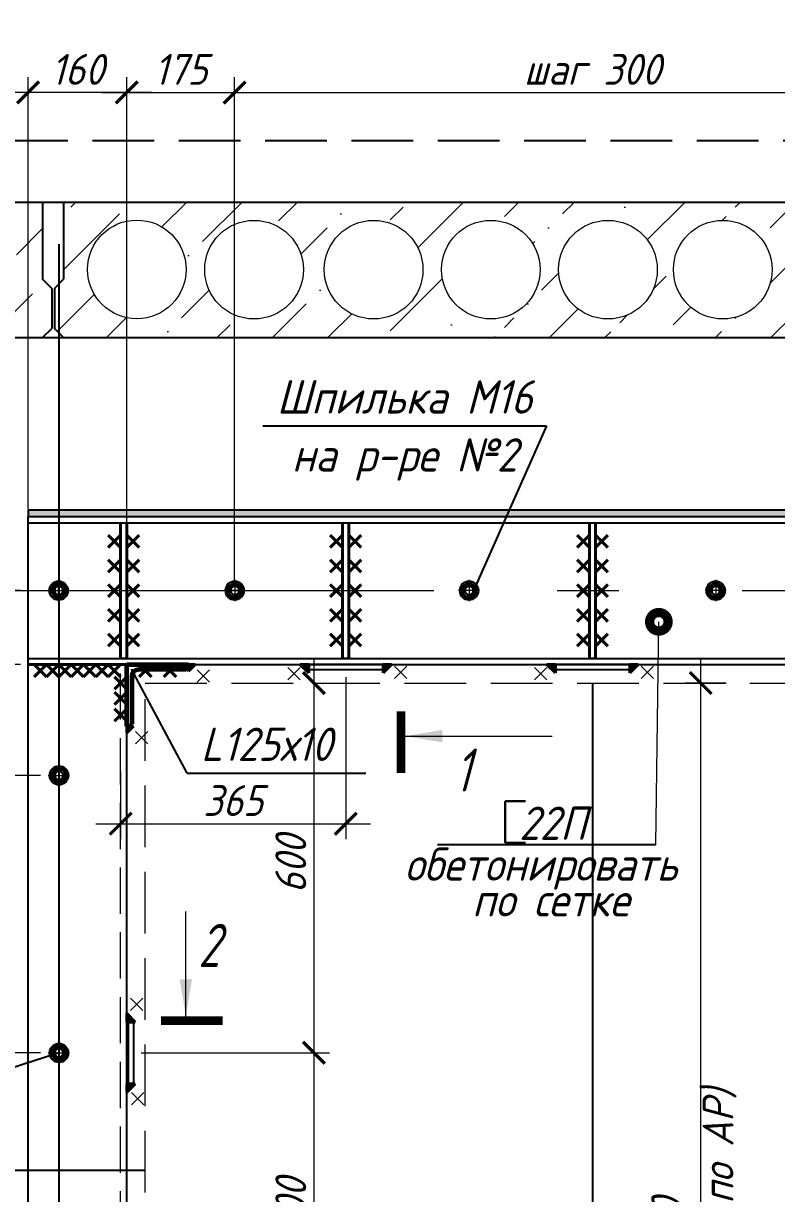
# Model space of a CAD drawing. Header units: millimetres. Extents: x 2058191 to 2089933, y 116142 to 208453.
# Drawn here: x 2071445 to 2072667, y 204522 to 206420 of the extents above; entities that cross this region are included whole.
import ezdxf
from ezdxf.enums import TextEntityAlignment as Align

# ---------------------------------------------------------------- set-up
doc = ezdxf.new("R2010")
doc.units = ezdxf.units.MM
for name, pattern in [('015-60-22-12-0682-ПЗУ-20_П_изм1$0$K5LT_AXLED_REINFORCED', [13, 8, -2, 1, -2]), ('ГОСТ 2.303 4', [7, 5, -2, 0]), ('осеваяX2', [4, 2.5, -0.5, 0.5, -0.5])]:
    doc.linetypes.add(name, pattern=pattern)
doc.layers.get('Defpoints').update_dxf_attribs({"color": 255})
for name, color, linetype, lineweight in [('1Стены', 252, 'Continuous', 25), ('монолит', 176, 'Continuous', 50), ('Оси', 165, 'осеваяX2', 13), ('Размер', 7, 'Continuous', 13), ('размеры', 7, 'Continuous', 9), ('сварка', 156, 'Continuous', 9), ('Стены', 184, 'Continuous', 40), ('штрих', 8, 'Continuous', 5)]:
    doc.layers.add(name, color=color, linetype=linetype, lineweight=lineweight)
doc.layers.add('CS_UNPLOTTED', color=254, linetype='Continuous', plot=False)
for name, color, linetype in [('VPORTS', 7, 'Continuous'), ('металл', 124, 'Continuous'), ('Текст', 7, 'Continuous'), ('Штриховка', 252, 'Continuous')]:
    doc.layers.add(name, color=color, linetype=linetype)
doc.styles.add('GOST 2.304', font='CS_Gost2304.shx', dxfattribs={"width": 0.6, "oblique": 15})
doc.styles.add('GOST 2.304_new', font='isocpeur.ttf', dxfattribs={"width": 0.9, "oblique": 15})
doc.dimstyles.new('SPDS', dxfattribs={"dimscale": 25, "dimtxt": 2.5, "dimasz": 1.77, "dimexe": 1.25, "dimexo": 0.625, "dimtad": 1, "dimdec": 0, "dimrnd": 0.001, "dimtxsty": 'GOST 2.304_new', "dimblk": 'ARCHTICK', "dimcen": 2.5, "dimdle": 2, "dimclrt": 256, "dimazin": 2, "dimtfac": 0.75, "dimtdec": 0, "dimtmove": 1, "dimatfit": 3, "dimfxl": 0, "dimtolj": 1, "dimlwd": 9, "dimlwe": 9, "dimarcsym": 0})
doc.dimstyles.new('SPDS 1_20', dxfattribs={"dimscale": 20, "dimtxt": 2.5, "dimasz": 1.77, "dimexe": 1.25, "dimexo": 0.625, "dimtad": 1, "dimdec": 0, "dimrnd": 0.001, "dimtxsty": 'GOST 2.304_new', "dimblk": 'ARCHTICK', "dimcen": 2.5, "dimdle": 2, "dimclrt": 256, "dimadec": 0, "dimazin": 2, "dimtfac": 0.75, "dimtdec": 0, "dimtmove": 1, "dimatfit": 3, "dimfxl": 0, "dimtolj": 1, "dimlwd": 9, "dimlwe": 9, "dimarcsym": 0})

# ---------------------------------------------------------------- blocks, each defined once
blk = doc.blocks.new('м16')
at = {"layer": 'металл', "lineweight": 30, "ltscale": 20}
for p, q in [((-11, 6.4), (0, 12.7)), ((-11, -6.4), (-11, 6.4)), ((0, 12.7), (11, 6.4)), ((11, 6.4), (11, -6.4)), ((0, -12.7), (-11, -6.4)), ((11, -6.4), (0, -12.7))]:
    blk.add_line(p, q, dxfattribs=at)
blk.add_circle((0, 0), 15, dxfattribs=at)
for radius, start, end in [(10.4, 0, 180), (10.4, 180, 0), (6.92, 0, 180), (6.92, 180, 0)]:
    blk.add_arc((0, 0), radius, start, end, dxfattribs=at)
at = {"layer": 'металл', "linetype": 'Continuous', "lineweight": 25, "ltscale": 20}
blk.add_arc((0, 0), 8, 255, 165, dxfattribs=at)
at = {"layer": 'Оси', "ltscale": 20}
for p, q in [((17, 0), (-17.3, 0)), ((0, 17.3), (0, -17.3))]:
    blk.add_line(p, q, dxfattribs=at)
blk = doc.blocks.new('свар')
at = {"layer": 'сварка', "color": 0, "linetype": 'Continuous', "ltscale": 10}
for p, q in [((10, 10), (-10, -10)), ((-10, 10), (10, -10))]:
    blk.add_line(p, q, dxfattribs=at)
blk = doc.blocks.new('_ArchTick')
at = {"color": 0, "linetype": 'ByBlock', "const_width": 0.15}
blk.add_lwpolyline([(-0.5, -0.5), (0.5, 0.5)], dxfattribs=at)
blk = doc.blocks.new('*D184')
at = {"layer": 'Defpoints', "color": 0, "lineweight": 20, "ltscale": 20, "transparency": 16777216}
for p in [(2071906.5, 205350.3), (2071624, 204750.3), (2071916.4, 204750.3)]:
    blk.add_point(p, dxfattribs=at)
at = {"layer": 'Размер', "color": 0, "lineweight": 9, "ltscale": 20, "transparency": 16777216}
for p, q in [((2071916.4, 205390.3), (2071916.4, 204710.3)), ((2071919, 205350.3), (2071941.4, 205350.3)), ((2071636.5, 204750.3), (2071941.4, 204750.3))]:
    blk.add_line(p, q, dxfattribs=at)
at = {"layer": 'Размер', "color": 0, "lineweight": 9, "ltscale": 20, "transparency": 16777216, "xscale": 35.4, "yscale": 35.4, "zscale": 35.4}
for p, rotation in [((2071916.4, 205350.3), 90), ((2071916.4, 204750.3), 270)]:
    blk.add_blockref('_ArchTick', p, dxfattribs=dict(at, rotation=rotation))
at = {"layer": 'Размер', "ltscale": 20, "transparency": 16777216, "insert": (2071878.9, 205056.4), "char_height": 50, "attachment_point": 5, "rotation": 90, "style": 'GOST 2.304_new'}
blk.add_mtext('\\A1;600', dxfattribs=at)
blk = doc.blocks.new('*D185')
at = {"layer": 'Defpoints', "color": 0, "lineweight": 20, "ltscale": 20, "transparency": 16777216}
for p in [(2071624, 204750.3), (2071624, 204250.3), (2071916.4, 204250.3)]:
    blk.add_point(p, dxfattribs=at)
at = {"layer": 'Размер', "color": 0, "lineweight": 9, "ltscale": 20, "transparency": 16777216}
for p, q in [((2071916.4, 204790.3), (2071916.4, 204210.3)), ((2071636.5, 204750.3), (2071941.4, 204750.3)), ((2071636.5, 204250.3), (2071941.4, 204250.3))]:
    blk.add_line(p, q, dxfattribs=at)
at = {"layer": 'Размер', "color": 0, "lineweight": 9, "ltscale": 20, "transparency": 16777216, "xscale": 35.4, "yscale": 35.4, "zscale": 35.4}
for p, rotation in [((2071916.4, 204750.3), 90), ((2071916.4, 204250.3), 270)]:
    blk.add_blockref('_ArchTick', p, dxfattribs=dict(at, rotation=rotation))
at = {"layer": 'Размер', "ltscale": 20, "transparency": 16777216, "insert": (2071878.9, 204500.3), "char_height": 50, "attachment_point": 5, "rotation": 90, "style": 'GOST 2.304_new'}
blk.add_mtext('\\A1;500', dxfattribs=at)
blk = doc.blocks.new('*D172')
at = {"layer": 'Defpoints', "color": 0, "lineweight": 20, "ltscale": 20, "transparency": 16777216}
for p in [(2071453, 206308.2), (2071453, 205620.3), (2071613, 205380.3)]:
    blk.add_point(p, dxfattribs=at)
at = {"layer": 'размеры', "color": 0, "lineweight": 9, "ltscale": 20, "transparency": 16777216}
for p, q in [((2071453, 205632.8), (2071453, 206333.2)), ((2071613, 205392.8), (2071613, 206333.2)), ((2071653, 206308.2), (2071413, 206308.2))]:
    blk.add_line(p, q, dxfattribs=at)
at = {"layer": 'размеры', "color": 0, "lineweight": 9, "ltscale": 20, "transparency": 16777216, "xscale": 35.4, "yscale": 35.4, "zscale": 35.4, "rotation": 180}
blk.add_blockref('_ArchTick', (2071453, 206308.2), dxfattribs=at)
at = {"layer": 'размеры', "color": 0, "lineweight": 9, "ltscale": 20, "transparency": 16777216, "xscale": 35.4, "yscale": 35.4, "zscale": 35.4}
blk.add_blockref('_ArchTick', (2071613, 206308.2), dxfattribs=at)
at = {"layer": 'размеры', "ltscale": 20, "transparency": 16777216, "insert": (2071533, 206345.7), "char_height": 50, "attachment_point": 5, "style": 'GOST 2.304_new'}
blk.add_mtext('\\A1;160', dxfattribs=at)
blk = doc.blocks.new('*D174')
at = {"layer": 'Defpoints', "color": 0, "lineweight": 20, "ltscale": 20, "transparency": 16777216}
for p in [(2072543.5, 205350.3), (2072597.4, 205350.3), (2072597.4, 203150.3)]:
    blk.add_point(p, dxfattribs=at)
at = {"layer": 'Размер', "color": 0, "lineweight": 9, "ltscale": 20, "transparency": 16777216}
for p, q in [((2072543.5, 203110.3), (2072543.5, 205390.3)), ((2072584.9, 205350.3), (2072518.5, 205350.3)), ((2072584.9, 203150.3), (2072518.5, 203150.3))]:
    blk.add_line(p, q, dxfattribs=at)
at = {"layer": 'Размер', "color": 0, "lineweight": 9, "ltscale": 20, "transparency": 16777216, "xscale": 35.4, "yscale": 35.4, "zscale": 35.4}
for p, rotation in [((2072543.5, 205350.3), 90), ((2072543.5, 203150.3), 270)]:
    blk.add_blockref('_ArchTick', p, dxfattribs=dict(at, rotation=rotation))
at = {"layer": 'Размер', "ltscale": 20, "transparency": 16777216, "insert": (2072536.8, 204454), "char_height": 50, "width": 670.583, "attachment_point": 5, "rotation": 90, "style": 'GOST 2.304_new'}
blk.add_mtext('\\A1;2200 \\P(уточнять по АР)', dxfattribs=at)
blk = doc.blocks.new('*D176')
at = {"layer": 'Defpoints', "color": 0, "lineweight": 20, "ltscale": 20, "transparency": 16777216}
for p in [(2071453, 205500.3), (2071263, 205380.3), (2071453, 205380.3)]:
    blk.add_point(p, dxfattribs=at)
at = {"layer": 'размеры', "color": 0, "lineweight": 9, "ltscale": 20, "transparency": 16777216}
for p, q in [((2071263, 205540.3), (2071263, 205340.3)), ((2071440.5, 205500.3), (2071238, 205500.3)), ((2071440.5, 205380.3), (2071238, 205380.3))]:
    blk.add_line(p, q, dxfattribs=at)
at = {"layer": 'размеры', "color": 0, "lineweight": 9, "ltscale": 20, "transparency": 16777216, "xscale": 35.4, "yscale": 35.4, "zscale": 35.4}
for p, rotation in [((2071263, 205500.3), 90), ((2071263, 205380.3), 270)]:
    blk.add_blockref('_ArchTick', p, dxfattribs=dict(at, rotation=rotation))
at = {"layer": 'размеры', "ltscale": 20, "transparency": 16777216, "insert": (2071225.5, 205440.3), "char_height": 50, "attachment_point": 5, "rotation": 90, "style": 'GOST 2.304_new'}
blk.add_mtext('\\A1;120', dxfattribs=at)
blk = doc.blocks.new('*D177')
at = {"layer": 'Defpoints', "color": 0, "lineweight": 20, "ltscale": 20, "transparency": 16777216}
for p in [(2071453, 205380.3), (2071263, 205200.3), (2071485.7, 205200.3)]:
    blk.add_point(p, dxfattribs=at)
at = {"layer": 'размеры', "color": 0, "lineweight": 9, "ltscale": 20, "transparency": 16777216}
for p, q in [((2071263, 205420.3), (2071263, 205160.3)), ((2071440.5, 205380.3), (2071238, 205380.3)), ((2071473.2, 205200.3), (2071238, 205200.3))]:
    blk.add_line(p, q, dxfattribs=at)
at = {"layer": 'размеры', "color": 0, "lineweight": 9, "ltscale": 20, "transparency": 16777216, "xscale": 35.4, "yscale": 35.4, "zscale": 35.4}
for p, rotation in [((2071263, 205380.3), 90), ((2071263, 205200.3), 270)]:
    blk.add_blockref('_ArchTick', p, dxfattribs=dict(at, rotation=rotation))
at = {"layer": 'размеры', "ltscale": 20, "transparency": 16777216, "insert": (2071225.5, 205290.3), "char_height": 50, "attachment_point": 5, "rotation": 90, "style": 'GOST 2.304_new'}
blk.add_mtext('\\A1;180', dxfattribs=at)
blk = doc.blocks.new('*D178')
at = {"layer": 'Defpoints', "color": 0, "lineweight": 20, "ltscale": 20, "transparency": 16777216}
for p in [(2071485.7, 205200.3), (2071263, 204750.3), (2071485.7, 204750.3)]:
    blk.add_point(p, dxfattribs=at)
at = {"layer": 'размеры', "color": 0, "lineweight": 9, "ltscale": 20, "transparency": 16777216}
for p, q in [((2071263, 205240.3), (2071263, 204710.3)), ((2071473.2, 205200.3), (2071238, 205200.3)), ((2071473.2, 204750.3), (2071238, 204750.3))]:
    blk.add_line(p, q, dxfattribs=at)
at = {"layer": 'размеры', "color": 0, "lineweight": 9, "ltscale": 20, "transparency": 16777216, "xscale": 35.4, "yscale": 35.4, "zscale": 35.4}
for p, rotation in [((2071263, 205200.3), 90), ((2071263, 204750.3), 270)]:
    blk.add_blockref('_ArchTick', p, dxfattribs=dict(at, rotation=rotation))
at = {"layer": 'размеры', "ltscale": 20, "transparency": 16777216, "insert": (2071225.5, 204975.3), "char_height": 50, "attachment_point": 5, "rotation": 90, "style": 'GOST 2.304_new'}
blk.add_mtext('\\A1;450', dxfattribs=at)
blk = doc.blocks.new('*D179')
at = {"layer": 'Defpoints', "color": 0, "lineweight": 20, "ltscale": 20, "transparency": 16777216}
for p in [(2071485.7, 204750.3), (2071263, 204250.3), (2071485.7, 204250.3)]:
    blk.add_point(p, dxfattribs=at)
at = {"layer": 'размеры', "color": 0, "lineweight": 9, "ltscale": 20, "transparency": 16777216}
for p, q in [((2071263, 204790.3), (2071263, 204210.3)), ((2071473.2, 204750.3), (2071238, 204750.3)), ((2071473.2, 204250.3), (2071238, 204250.3))]:
    blk.add_line(p, q, dxfattribs=at)
at = {"layer": 'размеры', "color": 0, "lineweight": 9, "ltscale": 20, "transparency": 16777216, "xscale": 35.4, "yscale": 35.4, "zscale": 35.4}
for p, rotation in [((2071263, 204750.3), 90), ((2071263, 204250.3), 270)]:
    blk.add_blockref('_ArchTick', p, dxfattribs=dict(at, rotation=rotation))
at = {"layer": 'размеры', "ltscale": 20, "transparency": 16777216, "insert": (2071225.5, 204500.3), "char_height": 50, "attachment_point": 5, "rotation": 90, "style": 'GOST 2.304_new'}
blk.add_mtext('\\A1;500', dxfattribs=at)
blk = doc.blocks.new('*D191')
at = {"layer": 'Defpoints', "color": 0, "lineweight": 20, "ltscale": 20, "transparency": 16777216}
for p in [(2071787.8, 206308.2), (2071613, 206230.5), (2071787.8, 205500.3)]:
    blk.add_point(p, dxfattribs=at)
at = {"layer": 'размеры', "color": 0, "lineweight": 9, "ltscale": 20, "transparency": 16777216}
for p, q in [((2071613, 206243), (2071613, 206333.2)), ((2071787.8, 205512.8), (2071787.8, 206333.2)), ((2071573, 206308.2), (2071827.8, 206308.2))]:
    blk.add_line(p, q, dxfattribs=at)
at = {"layer": 'размеры', "color": 0, "lineweight": 9, "ltscale": 20, "transparency": 16777216, "xscale": 35.4, "yscale": 35.4, "zscale": 35.4, "rotation": 180}
blk.add_blockref('_ArchTick', (2071613, 206308.2), dxfattribs=at)
at = {"layer": 'размеры', "color": 0, "lineweight": 9, "ltscale": 20, "transparency": 16777216, "xscale": 35.4, "yscale": 35.4, "zscale": 35.4}
blk.add_blockref('_ArchTick', (2071787.8, 206308.2), dxfattribs=at)
at = {"layer": 'размеры', "ltscale": 20, "transparency": 16777216, "insert": (2071700.4, 206345.7), "char_height": 50, "attachment_point": 5, "style": 'GOST 2.304_new'}
blk.add_mtext('\\A1;175', dxfattribs=at)
blk = doc.blocks.new('*D193')
at = {"layer": 'Defpoints', "color": 0, "lineweight": 20, "ltscale": 20, "transparency": 16777216}
for p in [(2072947.9, 206308.2), (2071787.8, 206255), (2072947.9, 206183.5)]:
    blk.add_point(p, dxfattribs=at)
at = {"layer": 'размеры', "color": 0, "lineweight": 9, "ltscale": 20, "transparency": 16777216}
for p, q in [((2071787.8, 206267.5), (2071787.8, 206333.2)), ((2072947.9, 206196), (2072947.9, 206333.2)), ((2071747.8, 206308.2), (2072987.9, 206308.2))]:
    blk.add_line(p, q, dxfattribs=at)
at = {"layer": 'размеры', "color": 0, "lineweight": 9, "ltscale": 20, "transparency": 16777216, "xscale": 35.4, "yscale": 35.4, "zscale": 35.4, "rotation": 180}
blk.add_blockref('_ArchTick', (2071787.8, 206308.2), dxfattribs=at)
at = {"layer": 'размеры', "color": 0, "lineweight": 9, "ltscale": 20, "transparency": 16777216, "xscale": 35.4, "yscale": 35.4, "zscale": 35.4}
blk.add_blockref('_ArchTick', (2072947.9, 206308.2), dxfattribs=at)
at = {"layer": 'размеры', "ltscale": 20, "transparency": 16777216, "insert": (2072367.9, 206345.7), "char_height": 50, "attachment_point": 5, "style": 'GOST 2.304_new'}
blk.add_mtext('\\A1;шаг 300', dxfattribs=at)
blk = doc.blocks.new('*D194')
at = {"layer": 'Defpoints', "color": 0, "lineweight": 20, "ltscale": 20, "transparency": 16777216}
for p in [(2071968, 205372.3), (2071603, 205219.2), (2071968, 205122.1)]:
    blk.add_point(p, dxfattribs=at)
at = {"layer": 'размеры', "color": 0, "lineweight": 9, "ltscale": 20, "transparency": 16777216}
for p, q in [((2071968, 205359.8), (2071968, 205097.1)), ((2071603, 205206.7), (2071603, 205097.1)), ((2071563, 205122.1), (2072008, 205122.1))]:
    blk.add_line(p, q, dxfattribs=at)
at = {"layer": 'размеры', "color": 0, "lineweight": 9, "ltscale": 20, "transparency": 16777216, "xscale": 35.4, "yscale": 35.4, "zscale": 35.4, "rotation": 180}
blk.add_blockref('_ArchTick', (2071603, 205122.1), dxfattribs=at)
at = {"layer": 'размеры', "color": 0, "lineweight": 9, "ltscale": 20, "transparency": 16777216, "xscale": 35.4, "yscale": 35.4, "zscale": 35.4}
blk.add_blockref('_ArchTick', (2071968, 205122.1), dxfattribs=at)
at = {"layer": 'размеры', "ltscale": 20, "transparency": 16777216, "insert": (2071785.5, 205159.6), "char_height": 50, "attachment_point": 5, "style": 'GOST 2.304_new'}
blk.add_mtext('\\A1;365', dxfattribs=at)

msp = doc.modelspace()

# ---------------------------------------------------------------- hatches: boundary and pattern name
at = {"layer": 'Стены', "linetype": 'Continuous', "ltscale": 4}
for points in [[(2071713, 205380.3), (2071723.9, 205380.3), (2071713, 205369.4)], [(2071613, 205280.3), (2071623.9, 205280.3), (2071613, 205269.4)]]:
    msp.add_hatch(color=256, dxfattribs=at).paths.add_polyline_path(points, flags=0)
at = {"layer": 'Стены', "linetype": 'Continuous', "ltscale": 5}
for points in [[(2071907.9, 205380.3), (2071894.3, 205380.3), (2071907.9, 205366.7)], [(2072028.6, 205380.3), (2072042.2, 205380.3), (2072028.6, 205366.7)], [(2072307.9, 205380.3), (2072294.3, 205380.3), (2072307.9, 205366.7)], [(2072428.6, 205380.3), (2072442.2, 205380.3), (2072428.6, 205366.7)], [(2071613, 204800.4), (2071613, 204814.1), (2071626.6, 204800.4)], [(2071613, 204700.2), (2071613, 204686.6), (2071626.6, 204700.2)]]:
    msp.add_hatch(color=256, dxfattribs=at).paths.add_polyline_path(points, flags=0)
at = {"layer": 'штрих', "ltscale": 100}
h = msp.add_hatch(dxfattribs=at)
h.set_pattern_fill('ANSI36', color=256, scale=20)
h.set_pattern_definition([(45, (-39861497.944, -1232936.407), (33.67596045, 123.47852166), [158.75, -31.75, 0, -31.75])])
edge = h.paths.add_edge_path(flags=16)
edge.add_arc((2071167.7, 206020.8), 80, 0, 360)
h.paths.add_polyline_path([(2071216.2, 206077.7), (2071179.1, 206087.6), (2071179.1, 206122), (2071216.2, 206112.1)], flags=16)
edge = h.paths.add_edge_path(flags=16)
edge.add_arc((2071357.7, 206021.2), 80, 0, 360)
h.paths.add_polyline_path([(2071354.6, 206022.8), (2071365.3, 206062.9), (2071421.7, 206062.9), (2071410.9, 206022.8)], flags=0)
h.paths.add_polyline_path([(2071287.8, 205916.1), (2071249.7, 205926.3), (2071249.7, 205961.6), (2071287.8, 205951.4)], flags=16)
h.paths.add_polyline_path([(2070998.3, 205941.8), (2070998.5, 206099.3), (2070998.5, 206117.8), (2070998.5, 206130.5), (2070998.2, 205910.5), (2070998.2, 205910.5)])
h.paths.add_polyline_path([(2071001.6, 206130.5), (2071476.5, 206130.5), (2071476.5, 206005.5), (2071491.5, 205990.5), (2071491.5, 205925.5), (2071476.5, 205910.5), (2071001.3, 205910.5)])
h = msp.add_hatch(dxfattribs=at)
h.set_pattern_fill('ANSI36', color=256, scale=20)
h.set_pattern_definition([(45, (-40513548.267, -1217405.49), (33.67596045, 123.47852166), [158.75, -31.75, 0, -31.75])])
h.paths.add_polyline_path([(2072025.5, 206099.8), (2072025.5, 206130.5), (2071842.3, 206130.5), (2071842.3, 206097.4, -0.331054), (2071899.3, 206020.8, -0.331054), (2071842.3, 205944.2), (2071842.3, 205910.5), (2072025.5, 205910.5), (2072025.5, 205941.7, -0.460293), (2071933.2, 206020.8, -0.460293)])
h.paths.add_polyline_path([(2071510.5, 206130.5), (2071510.5, 206005.5), (2071495.5, 205990.5), (2071495.5, 205925.5), (2071510.5, 205910.5), (2071827.6, 205910.5), (2071827.6, 205941.2, -0.445107), (2071739.3, 206020.8, -0.445107), (2071827.6, 206100.4), (2071827.6, 206130.5)])
h.paths.add_polyline_path([(2071709.3, 206021.2, -1), (2071549.3, 206021.2, -1)], flags=16)
h.paths.add_polyline_path([(2072040.2, 206130.5), (2072040.2, 206096.1, -0.102075), (2072067.8, 206079.2, -0.844047), (2072152.9, 206083, -0.195504), (2072210.5, 206100.4), (2072210.5, 206130.5)])
h.paths.add_polyline_path([(2072152.9, 206083, 0.844047), (2072067.8, 206079.2, -0.207729), (2072093.2, 206020.8, -0.207729), (2072067.8, 205962.3, 0.844047), (2072152.9, 205958.6, -0.226395), (2072123.2, 206020.8, -0.226395)])
h.paths.add_polyline_path([(2072210.5, 205910.5), (2072210.5, 205941.1, -0.195504), (2072152.9, 205958.6, -0.844047), (2072067.8, 205962.3, -0.102075), (2072040.2, 205945.5), (2072040.2, 205910.5)])
h.paths.add_polyline_path([(2072283.2, 206020.8, -0.334587), (2072225.2, 205943.9), (2072225.2, 205910.5), (2072397.7, 205910.5), (2072397.7, 205940.9, -0.430838), (2072313.2, 206020.8, -0.430838), (2072397.7, 206100.7), (2072397.7, 206130.5), (2072225.2, 206130.5), (2072225.2, 206097.7, -0.334587)])
h.paths.add_polyline_path([(2072412.4, 206130.5), (2072412.4, 206098.4, -0.34484), (2072473.2, 206020.8, -0.34484), (2072412.4, 205943.1), (2072412.4, 205910.5), (2072584.9, 205910.5), (2072584.9, 205941, -0.43476), (2072499.3, 206020.8, -0.43476), (2072584.9, 206100.6), (2072584.9, 206130.5)])
h.paths.add_polyline_path([(2072659.3, 206020.8, -0.341038), (2072599.6, 205943.4), (2072599.6, 205910.5), (2072680.5, 205910.5), (2072695.5, 205925.5), (2072695.5, 205990.5), (2072680.5, 206005.5), (2072680.5, 206130.5), (2072599.6, 206130.5), (2072599.6, 206098.2, -0.341038)])
h.paths.add_polyline_path([(2071640.5, 205957.5), (2071721.4, 205957.5), (2071742.9, 206037.6), (2071662, 206037.6)], flags=24)
h.paths.add_polyline_path([(2071425, 206024), (2071541.1, 206024), (2071562, 206102), (2071445.9, 206102)], flags=9)
h.paths.add_polyline_path([(2072322.3, 205891.1), (2072322.3, 205961.8), (2072246.1, 205982.2), (2072246.1, 205911.5)], flags=9)
at = {"layer": 'Штриховка', "ltscale": 20}
h = msp.add_hatch(dxfattribs=at)
h.set_pattern_fill('AR-SAND', color=256, scale=0.3)
h.set_pattern_definition([(37.5, (-40076686.351, -988381.095), (-0.4800093888, 14.68239712), [0, -11.5824, 0, -12.954, 0, -12.3825]), (7.5, (-40076686.351, -988381.095), (13.485698494, 21.504753017), [0, -6.2484, 0, -10.4394, 0, -4.0005]), (327.5, (-40076695.724, -988381.095), (23.7297711072, 0.0431155404), [0, -3.81, 0, -13.716, 0, -17.907]), (317.5, (-40076695.724, -988381.095), (22.906693574, 6.687879698), [0, -1.905, 0, -8.9916, 0, -10.287])])
h.paths.add_polyline_path([(2073283, 205630.8), (2071453, 205630.8), (2071453, 205620.8), (2071456.5, 205620.3), (2073283, 205620.8)])

# ---------------------------------------------------------------- linework, layer by layer
at = {"layer": '1Стены', "color": 6, "linetype": 'ГОСТ 2.303 4', "ltscale": 20}
msp.add_line((2070997.3, 206230.5), (2073893.1, 206230.5), dxfattribs=at)
at = {"layer": '1Стены', "linetype": 'ГОСТ 2.303 4', "lineweight": 13, "ltscale": 15}
msp.add_line((2071603, 203085.9), (2071603, 205415.9), dxfattribs=at)
at = {"layer": '1Стены', "linetype": 'ГОСТ 2.303 4', "lineweight": 13, "ltscale": 20}
for p, q in [((2071643, 203123.9), (2071643, 205350.3)), ((2071643, 205350.3), (2073093, 205350.3))]:
    msp.add_line(p, q, dxfattribs=at)
at = {"layer": 'CS_UNPLOTTED', "ltscale": 20}
msp.add_line((2071503, 206062.2), (2071503, 203147.2), dxfattribs=at)
at = {"layer": 'CS_UNPLOTTED', "ltscale": 100}
for p, q in [((2072368, 205350.3), (2072368, 203123.9)), ((2070999.9, 204560.3), (2071643, 204560.3))]:
    msp.add_line(p, q, dxfattribs=at)
at = {"layer": 'VPORTS', "ltscale": 100}
msp.add_lwpolyline([(2071453, 205620.3), (2073283, 205620.3), (2073283, 205630.4), (2071453, 205630.4)], close=True, dxfattribs=at)
at = {"layer": 'металл', "color": 0, "ltscale": 20}
for p, q in [((2071453, 202933.9), (2071453, 205620.3)), ((2071453, 205620.3), (2073283, 205620.3)), ((2071453, 205610.3), (2073283, 205610.3)), ((2071453, 205390.3), (2073283, 205390.3)), ((2071613, 205380.3), (2071453, 205380.3)), ((2071453, 205380.3), (2073283, 205380.3)), ((2071613, 203218.9), (2071613, 205365.9))]:
    msp.add_line(p, q, dxfattribs=at)
at = {"layer": 'металл', "ltscale": 20}
for points in [[(2071603, 205610.3), (2071613, 205610.3), (2071613, 205390.3), (2071603, 205390.3)], [(2071963, 205610.3), (2071973, 205610.3), (2071973, 205390.3), (2071963, 205390.3)], [(2072363, 205610.3), (2072373, 205610.3), (2072373, 205390.3), (2072363, 205390.3)], [(2071908, 205380.3), (2071908, 205372.3), (2072028, 205372.3), (2072028, 205380.3)], [(2072308, 205380.3), (2072308, 205372.3), (2072428, 205372.3), (2072428, 205380.3)], [(2071616, 204800.3), (2071624, 204800.3), (2071624, 204700.3), (2071616, 204700.3)]]:
    msp.add_lwpolyline(points, close=True, dxfattribs=at)
at = {"layer": 'монолит', "lineweight": 25, "ltscale": 100}
for p, q in [((2071001.6, 206130.5), (2073883.2, 206130.5)), ((2071001.3, 205910.5), (2073883.5, 205910.5))]:
    msp.add_line(p, q, dxfattribs=at)
at = {"layer": 'Оси', "linetype": '015-60-22-12-0682-ПЗУ-20_П_изм1$0$K5LT_AXLED_REINFORCED', "ltscale": 100}
msp.add_line((2071310.9, 205500.3), (2073425.1, 205500.3), dxfattribs=at)
at = {"layer": 'Размер', "linetype": 'Continuous', "ltscale": 20}
for p, q in [((2072064.4, 205264.1), (2072302.8, 205264.1)), ((2071708.7, 204809.7), (2071708.7, 204979.7))]:
    msp.add_line(p, q, dxfattribs=at)
at = {"layer": 'Размер', "linetype": 'Continuous', "ltscale": 20, "const_width": 14}
for points in [[(2072057.4, 205204.1), (2072057.4, 205304.1)], [(2071768.7, 204802.7), (2071668.7, 204802.7)]]:
    msp.add_lwpolyline(points, dxfattribs=at)
at = {"layer": 'Размер', "linetype": 'Continuous', "ltscale": 20}
for points in [[(2072064.4, 205264.1), (2072124.5, 205274.2), (2072124.5, 205254.1)], [(2071708.7, 204809.7), (2071698.7, 204869.8), (2071718.8, 204869.8)]]:
    msp.add_solid(points, dxfattribs=at)
at = {"layer": 'размеры', "ltscale": 20}
msp.add_line((2072470.6, 205087.6), (2072475.7, 205449.6), dxfattribs=at)
at = {"layer": 'Стены', "color": 0, "linetype": 'Continuous', "ltscale": 10}
for p, q in [((2071603, 205610.3), (2071603, 205390.3)), ((2071613, 205610.3), (2071613, 205390.3)), ((2071963, 205610.3), (2071963, 205390.3)), ((2071973, 205610.3), (2071973, 205390.3)), ((2072363, 205610.3), (2072363, 205390.3)), ((2072373, 205610.3), (2072373, 205390.3)), ((2071603, 205590.3), (2071583, 205570.3)), ((2071603, 205570.3), (2071583, 205590.3)), ((2071613, 205590.3), (2071633, 205570.3)), ((2071613, 205570.3), (2071633, 205590.3)), ((2071963, 205590.3), (2071943, 205570.3)), ((2071963, 205570.3), (2071943, 205590.3)), ((2071973, 205590.3), (2071993, 205570.3)), ((2071973, 205570.3), (2071993, 205590.3)), ((2072363, 205590.3), (2072343, 205570.3)), ((2072363, 205570.3), (2072343, 205590.3)), ((2072373, 205590.3), (2072393, 205570.3)), ((2072373, 205570.3), (2072393, 205590.3)), ((2071603, 205550.3), (2071583, 205530.3)), ((2071603, 205530.3), (2071583, 205550.3)), ((2071613, 205550.3), (2071633, 205530.3)), ((2071613, 205530.3), (2071633, 205550.3)), ((2071963, 205550.3), (2071943, 205530.3)), ((2071963, 205530.3), (2071943, 205550.3)), ((2071973, 205550.3), (2071993, 205530.3)), ((2071973, 205530.3), (2071993, 205550.3)), ((2072363, 205550.3), (2072343, 205530.3)), ((2072363, 205530.3), (2072343, 205550.3)), ((2072373, 205550.3), (2072393, 205530.3)), ((2072373, 205530.3), (2072393, 205550.3)), ((2071603, 205510.3), (2071583, 205490.3)), ((2071603, 205490.3), (2071583, 205510.3)), ((2071613, 205510.3), (2071633, 205490.3)), ((2071613, 205490.3), (2071633, 205510.3)), ((2071963, 205510.3), (2071943, 205490.3)), ((2071963, 205490.3), (2071943, 205510.3)), ((2071973, 205510.3), (2071993, 205490.3)), ((2071973, 205490.3), (2071993, 205510.3)), ((2072363, 205510.3), (2072343, 205490.3)), ((2072363, 205490.3), (2072343, 205510.3)), ((2072373, 205510.3), (2072393, 205490.3)), ((2072373, 205490.3), (2072393, 205510.3)), ((2071603, 205470.3), (2071583, 205450.3)), ((2071603, 205450.3), (2071583, 205470.3)), ((2071613, 205470.3), (2071633, 205450.3)), ((2071613, 205450.3), (2071633, 205470.3)), ((2071963, 205470.3), (2071943, 205450.3)), ((2071963, 205450.3), (2071943, 205470.3)), ((2071973, 205470.3), (2071993, 205450.3)), ((2071973, 205450.3), (2071993, 205470.3)), ((2072363, 205470.3), (2072343, 205450.3)), ((2072363, 205450.3), (2072343, 205470.3)), ((2072373, 205470.3), (2072393, 205450.3)), ((2072373, 205450.3), (2072393, 205470.3)), ((2071603, 205430.3), (2071583, 205410.3)), ((2071603, 205410.3), (2071583, 205430.3)), ((2071613, 205430.3), (2071633, 205410.3)), ((2071613, 205410.3), (2071633, 205430.3)), ((2071963, 205430.3), (2071943, 205410.3)), ((2071963, 205410.3), (2071943, 205430.3)), ((2071973, 205430.3), (2071993, 205410.3)), ((2071973, 205410.3), (2071993, 205430.3)), ((2072363, 205430.3), (2072343, 205410.3)), ((2072363, 205410.3), (2072343, 205430.3)), ((2072373, 205430.3), (2072393, 205410.3)), ((2072373, 205410.3), (2072393, 205430.3)), ((2071453, 205380.3), (2071613, 205380.3)), ((2071463, 205380.3), (2071483, 205360.3)), ((2071483, 205380.3), (2071463, 205360.3)), ((2071503, 205380.3), (2071483, 205360.3)), ((2071483, 205380.3), (2071503, 205360.3)), ((2071503, 205380.3), (2071523, 205360.3)), ((2071523, 205380.3), (2071503, 205360.3)), ((2071523, 205380.3), (2071543, 205360.3)), ((2071543, 205380.3), (2071523, 205360.3)), ((2071543, 205380.3), (2071563, 205360.3)), ((2071563, 205380.3), (2071543, 205360.3)), ((2071563, 205380.3), (2071583, 205360.3)), ((2071583, 205380.3), (2071563, 205360.3)), ((2071583, 205380.3), (2071603, 205360.3)), ((2071603, 205380.3), (2071583, 205360.3)), ((2071613, 205380.3), (2071613, 205280.3)), ((2071613, 205380.3), (2071713, 205380.3)), ((2071633, 205380.3), (2071653, 205360.3)), ((2071653, 205380.3), (2071633, 205360.3)), ((2071673, 205380.3), (2071693, 205360.3)), ((2071693, 205380.3), (2071673, 205360.3)), ((2071613, 205360.3), (2071593, 205340.3)), ((2071613, 205340.3), (2071593, 205360.3)), ((2071613, 205335.3), (2071593, 205315.3)), ((2071613, 205315.3), (2071593, 205335.3)), ((2071613, 205308.5), (2071593, 205288.5)), ((2071613, 205288.5), (2071593, 205308.5))]:
    msp.add_line(p, q, dxfattribs=at)
at = {"layer": 'Стены', "color": 0, "linetype": 'Continuous', "ltscale": 4}
for p, q in [((2071713, 205380.3), (2071723.9, 205380.3)), ((2071723.9, 205380.3), (2071713, 205369.4)), ((2071713, 205369.4), (2071713, 205380.3)), ((2071613, 205280.3), (2071623.9, 205280.3)), ((2071623.9, 205280.3), (2071613, 205269.4)), ((2071613, 205269.4), (2071613, 205280.3))]:
    msp.add_line(p, q, dxfattribs=at)
at = {"layer": 'Стены', "color": 0, "linetype": 'Continuous', "ltscale": 5}
for p, q in [((2071907.9, 205380.3), (2071894.3, 205380.3)), ((2071894.3, 205380.3), (2071907.9, 205366.7)), ((2071907.9, 205366.7), (2071907.9, 205380.3)), ((2072028.6, 205380.3), (2072042.2, 205380.3)), ((2072042.2, 205380.3), (2072028.6, 205366.7)), ((2072028.6, 205366.7), (2072028.6, 205380.3)), ((2072307.9, 205380.3), (2072294.3, 205380.3)), ((2072294.3, 205380.3), (2072307.9, 205366.7)), ((2072307.9, 205366.7), (2072307.9, 205380.3)), ((2072428.6, 205380.3), (2072442.2, 205380.3)), ((2072442.2, 205380.3), (2072428.6, 205366.7)), ((2072428.6, 205366.7), (2072428.6, 205380.3)), ((2071613, 204800.4), (2071613, 204814.1)), ((2071613, 204814.1), (2071626.6, 204800.4)), ((2071626.6, 204800.4), (2071613, 204800.4)), ((2071613, 204700.2), (2071613, 204686.6)), ((2071613, 204686.6), (2071626.6, 204700.2)), ((2071626.6, 204700.2), (2071613, 204700.2))]:
    msp.add_line(p, q, dxfattribs=at)
at = {"layer": 'Текст', "ltscale": 10}
for p, q in [((2071476.5, 206130.5), (2071476.5, 206005.5)), ((2071510.5, 206130.5), (2071510.5, 206005.5)), ((2071491.5, 205990.5), (2071476.5, 206005.5)), ((2071495.5, 205990.5), (2071510.5, 206005.5)), ((2071491.5, 205990.5), (2071491.5, 205925.5)), ((2071495.5, 205990.5), (2071495.5, 205925.5)), ((2071476.5, 205910.5), (2071491.5, 205925.5)), ((2071510.5, 205910.5), (2071495.5, 205925.5))]:
    msp.add_line(p, q, dxfattribs=at)
at = {"layer": 'Текст', "ltscale": 20}
for p, q in [((2071833.6, 205767.3), (2072293.3, 205767.3)), ((2072293.3, 205767.3), (2072174.3, 205497.6)), ((2071711, 205203.9), (2071620.4, 205372.7)), ((2071711, 205203.9), (2072000.6, 205203.9)), ((2072470.6, 205087.6), (2072116.6, 205087.6)), ((2071503, 204750.3), (2070941.7, 204570.7))]:
    msp.add_line(p, q, dxfattribs=at)
at = {"layer": 'Текст', "linetype": 'Continuous', "lineweight": 60, "ltscale": 10}
for p, q in [((2071613, 205280.3), (2071613, 205380.3)), ((2071613, 205380.3), (2071713, 205380.3)), ((2071709, 205372.3), (2071633, 205372.3)), ((2071713, 205380.3), (2071713, 205376.3)), ((2071621, 205360.3), (2071621, 205284.3)), ((2071617, 205280.3), (2071613, 205280.3))]:
    msp.add_line(p, q, dxfattribs=at)
at = {"layer": 'Текст', "lineweight": 30, "ltscale": 10}
for p, q in [((2072259.5, 205158.5), (2072226.3, 205158.5)), ((2072226.3, 205158.5), (2072226.3, 205090.8)), ((2072259.5, 205090.8), (2072226.3, 205090.8))]:
    msp.add_line(p, q, dxfattribs=at)
at = {"layer": 'Текст', "ltscale": 20, "const_width": 30}
msp.add_lwpolyline([(2072483.2, 205449.6, 1), (2072468.2, 205449.6, 1)], format="xyb", close=True, dxfattribs=at)
at = {"layer": 'Текст', "linetype": 'Continuous', "lineweight": 60, "ltscale": 10}
for centre, radius, start, end in [((2071633, 205360.3), 12, 90, 180), ((2071709, 205376.3), 4, 270, 0), ((2071617, 205284.3), 4, 270, 0)]:
    msp.add_arc(centre, radius, start, end, dxfattribs=at)
at = {"layer": 'штрих', "ltscale": 100}
for centre in [(2071629.3, 206021.2), (2071819.3, 206020.8), (2072013.2, 206020.8), (2072203.2, 206020.8), (2072393.2, 206020.8), (2072579.3, 206020.8)]:
    msp.add_circle(centre, 80, dxfattribs=at)

# ---------------------------------------------------------------- block references
at = {"layer": 'Размер', "xscale": -1, "rotation": 89.99999999988889}
for p in [(2071502.5, 205500.2), (2071503, 205200.3), (2071503, 204750.3)]:
    msp.add_blockref('м16', p, dxfattribs=at)
at = {"layer": 'Размер'}
for p in [(2071788, 205500.3), (2072168, 205500.3), (2072567.9, 205500.3)]:
    msp.add_blockref('м16', p, dxfattribs=at)
at = {"layer": 'Размер', "color": 0}
for p in [(2071737, 205361.4), (2071637, 205261.4)]:
    msp.add_blockref('свар', p, dxfattribs=at)
at = {"layer": 'Размер', "color": 0, "xscale": -1}
for p in [(2071883.9, 205365.6), (2072057.2, 205367.6), (2072283.9, 205365.6), (2072457.2, 205367.6)]:
    msp.add_blockref('свар', p, dxfattribs=at)
at = {"layer": 'Размер', "color": 0, "xscale": -1, "rotation": 89.99999999762781}
for p in [(2071628.8, 204829.1), (2071630.8, 204676.2)]:
    msp.add_blockref('свар', p, dxfattribs=at)

# ---------------------------------------------------------------- texts
at = {"layer": 'Размер', "linetype": 'Continuous', "ltscale": 20, "style": 'GOST 2.304', "oblique": 15, "width": 0.9}
for s, p in [('1', (2072144.4, 205174.1)), ('2', (2071728.7, 204889.7))]:
    msp.add_text(s, height=70, dxfattribs=at).set_placement(p)
at = {"layer": 'Текст', "ltscale": 20, "style": 'GOST 2.304_new', "oblique": 15, "width": 0.9}
for s, p in [('Шпилька М16', (2072063.4, 205787.3)), ('L125х10', (2071839.4, 205223.9))]:
    msp.add_text(s, height=54, dxfattribs=at).set_placement(p, align=Align.CENTER)
msp.add_text('на р-ре №2', height=54, dxfattribs=at).set_placement((2072063.4, 205747.3), align=Align.TOP_CENTER)
at = {"layer": 'Текст', "ltscale": 10, "style": 'GOST 2.304_new', "oblique": 15, "width": 0.9}
for s, p in [('22П', (2072303.7, 205095.8)), ('обетонировать ', (2072300.2, 205029.6)), ('по сетке', (2072300.2, 204971.6))]:
    msp.add_text(s, height=54, dxfattribs=at).set_placement(p, align=Align.CENTER)

# ---------------------------------------------------------------- dimensions: what is measured, and where the dimension line sits
at = {"layer": 'Размер', "ltscale": 20}
dim = msp.add_linear_dim(base=(2071916.4, 204750.3), p1=(2071906.5, 205350.3), p2=(2071624, 204750.3), angle=90, dimstyle='SPDS', override={"dimscale": 20, "dimtxsty": 'GOST 2.304_new', "dimfxl": 1.25, "dimtfill": 0, "dimarcsym": 1}, dxfattribs=at)
dim.commit()
dim.dimension.update_dxf_attribs({"geometry": '*D184', "text_midpoint": (2071916.4, 205056.4), "dimtype": 128})
dim = msp.add_linear_dim(base=(2072543.5, 205350.3), p1=(2072597.4, 203150.3), p2=(2072597.4, 205350.3), angle=90, text='<> \\P(уточнять по АР)', dimstyle='SPDS 1_20', dxfattribs=at)
dim.commit()
dim.dimension.update_dxf_attribs({"geometry": '*D174', "text_midpoint": (2072625.9, 204454), "dimtype": 128})
dim = msp.add_linear_dim(base=(2071916.4, 204250.3), p1=(2071624, 204750.3), p2=(2071624, 204250.3), angle=90, dimstyle='SPDS', override={"dimscale": 20, "dimtxsty": 'GOST 2.304_new', "dimfxl": 1.25, "dimtfill": 0, "dimarcsym": 1}, dxfattribs=at)
dim.commit()
dim.dimension.update_dxf_attribs({"geometry": '*D185', "text_midpoint": (2071878.9, 204500.3)})
at = {"layer": 'размеры', "ltscale": 20}
dim = msp.add_linear_dim(base=(2072947.9, 206308.2), p1=(2071787.8, 206255), p2=(2072947.9, 206183.5), text='шаг 300', dimstyle='SPDS', override={"dimscale": 20, "dimfxl": 1.25, "dimtfill": 0, "dimarcsym": 1}, dxfattribs=at)
dim.commit()
dim.dimension.update_dxf_attribs({"geometry": '*D193', "text_midpoint": (2072367.9, 206345.7)})
for base, p1, p2, picture, middle in [((2071453, 206308.2), (2071613, 205380.3), (2071453, 205620.3), '*D172', (2071533, 206345.7)), ((2071787.8, 206308.2), (2071613, 206230.5), (2071787.8, 205500.3), '*D191', (2071700.4, 206345.7)), ((2071968, 205122.1), (2071603, 205219.2), (2071968, 205372.3), '*D194', (2071785.5, 205159.6))]:
    dim = msp.add_linear_dim(base=base, p1=p1, p2=p2, dimstyle='SPDS', override={"dimscale": 20, "dimfxl": 1.25, "dimtfill": 0, "dimarcsym": 1}, dxfattribs=at)
    dim.commit()
    dim.dimension.update_dxf_attribs({"geometry": picture, "text_midpoint": middle})
for base, p1, p2, picture, middle in [((2071263, 205380.3), (2071453, 205500.3), (2071453, 205380.3), '*D176', (2071225.5, 205440.3)), ((2071263, 204750.3), (2071485.7, 205200.3), (2071485.7, 204750.3), '*D178', (2071225.5, 204975.3)), ((2071263, 204250.3), (2071485.7, 204750.3), (2071485.7, 204250.3), '*D179', (2071225.5, 204500.3))]:
    dim = msp.add_linear_dim(base=base, p1=p1, p2=p2, angle=90, dimstyle='SPDS', override={"dimscale": 20, "dimfxl": 1.25, "dimtfill": 0, "dimarcsym": 1}, dxfattribs=at)
    dim.commit()
    dim.dimension.update_dxf_attribs({"geometry": picture, "text_midpoint": middle})
dim = msp.add_linear_dim(base=(2071263, 205200.3), p1=(2071453, 205380.3), p2=(2071485.7, 205200.3), angle=90, dimstyle='SPDS', override={"dimscale": 20, "dimfxl": 1.25, "dimtfill": 0, "dimarcsym": 1}, dxfattribs=at)
dim.commit()
dim.dimension.update_dxf_attribs({"geometry": '*D177', "text_midpoint": (2071263, 205290.3), "dimtype": 128})

doc.saveas('drawing.dxf')
